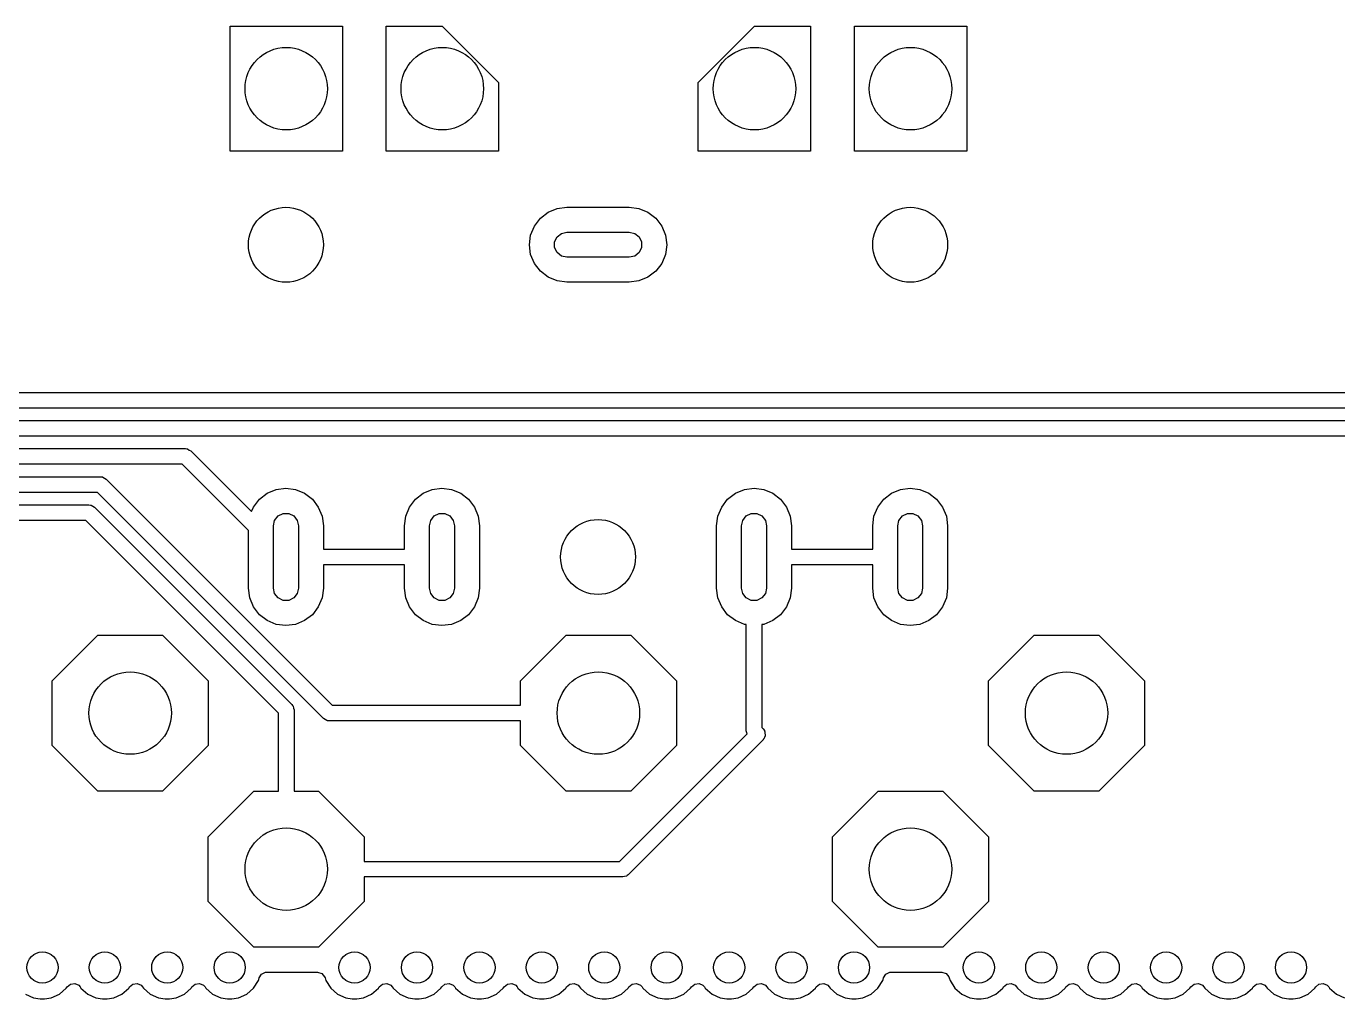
# Model space of a CAD drawing. Extents: x 0.79 to 7.48, y -4.92 to -0.79.
# Drawn here: x 3.34 to 4.167, y -1.44 to -0.827 of the extents above; entities that cross this region are included whole.
import ezdxf

# ---------------------------------------------------------------- set-up
doc = ezdxf.new("R2010")
doc.units = 0
doc.header["$MEASUREMENT"] = 0
doc.layers.add('BLACK', color=7, linetype='CONTINUOUS')

msp = doc.modelspace()

# ---------------------------------------------------------------- linework, layer by layer
at = {"layer": 'BLACK', "linetype": 'CONTINUOUS'}
for p, q in [((3.46872, -0.90551), (3.46872, -0.82677)), ((3.46872, -0.82677), (3.53959, -0.82677)), ((3.53959, -0.82677), (3.53959, -0.90551)), ((3.56715, -0.90551), (3.56715, -0.82677)), ((3.56715, -0.82677), (3.60258, -0.82677)), ((3.60258, -0.82677), (3.63801, -0.8622)), ((3.764, -0.8622), (3.79943, -0.82677)), ((3.79943, -0.82677), (3.83486, -0.82677)), ((3.83486, -0.82677), (3.83486, -0.90551)), ((3.86242, -0.90551), (3.86242, -0.82677)), ((3.86242, -0.82677), (3.93329, -0.82677)), ((3.93329, -0.82677), (3.93329, -0.90551)), ((3.63801, -0.8622), (3.63801, -0.90551)), ((3.764, -0.90551), (3.764, -0.8622)), ((3.53959, -0.90551), (3.46872, -0.90551)), ((3.63801, -0.90551), (3.56715, -0.90551)), ((3.83486, -0.90551), (3.764, -0.90551)), ((3.93329, -0.90551), (3.86242, -0.90551)), ((3.66929, -0.94411), (3.67499, -0.94175)), ((3.67499, -0.94175), (3.6811, -0.94095)), ((3.6811, -0.94095), (3.72047, -0.94095)), ((3.72047, -0.94095), (3.72659, -0.94175)), ((3.72659, -0.94175), (3.73228, -0.94411)), ((3.66065, -0.95276), (3.6644, -0.94786)), ((3.6644, -0.94786), (3.66929, -0.94411)), ((3.73228, -0.94411), (3.73718, -0.94786)), ((3.73718, -0.94786), (3.74093, -0.95276)), ((3.65748, -0.96457), (3.65829, -0.95845)), ((3.65829, -0.95845), (3.66065, -0.95276)), ((3.67495, -0.95966), (3.67769, -0.95747)), ((3.67769, -0.95747), (3.6811, -0.95669)), ((3.6811, -0.95669), (3.72047, -0.95669)), ((3.72047, -0.95669), (3.72389, -0.95747)), ((3.72389, -0.95747), (3.72663, -0.95966)), ((3.74093, -0.95276), (3.74329, -0.95845)), ((3.74329, -0.95845), (3.74409, -0.96457)), ((3.65829, -0.97068), (3.65748, -0.96457)), ((3.67343, -0.96281), (3.67495, -0.95966)), ((3.67343, -0.96632), (3.67343, -0.96281)), ((3.67495, -0.96948), (3.67343, -0.96632)), ((3.72663, -0.95966), (3.72815, -0.96281)), ((3.72815, -0.96632), (3.72663, -0.96948)), ((3.72815, -0.96281), (3.72815, -0.96632)), ((3.74409, -0.96457), (3.74329, -0.97068)), ((3.66065, -0.97638), (3.65829, -0.97068)), ((3.67769, -0.97166), (3.67495, -0.96948)), ((3.6811, -0.97244), (3.67769, -0.97166)), ((3.72047, -0.97244), (3.6811, -0.97244)), ((3.72389, -0.97166), (3.72047, -0.97244)), ((3.72663, -0.96948), (3.72389, -0.97166)), ((3.74329, -0.97068), (3.74093, -0.97638)), ((3.6644, -0.98127), (3.66065, -0.97638)), ((3.66929, -0.98502), (3.6644, -0.98127)), ((3.73718, -0.98127), (3.73228, -0.98502)), ((3.74093, -0.97638), (3.73718, -0.98127)), ((3.67499, -0.98738), (3.66929, -0.98502)), ((3.6811, -0.98819), (3.67499, -0.98738)), ((3.72047, -0.98819), (3.6811, -0.98819)), ((3.72659, -0.98738), (3.72047, -0.98819)), ((3.73228, -0.98502), (3.72659, -0.98738)), ((2.88996, -1.05768), (4.56654, -1.05768)), ((4.5645, -1.06752), (2.892, -1.06752)), ((2.8973, -1.07539), (4.28898, -1.07539)), ((4.28694, -1.08524), (2.89934, -1.08524)), ((2.90464, -1.09311), (3.44055, -1.09311)), ((3.44055, -1.09311), (3.44142, -1.09324)), ((3.44142, -1.09324), (3.4416, -1.09322)), ((3.4416, -1.09322), (3.44169, -1.09327)), ((3.44169, -1.09327), (3.44194, -1.09331)), ((3.44194, -1.09331), (3.44296, -1.09397)), ((3.44296, -1.09397), (3.44403, -1.09455)), ((3.44403, -1.09455), (3.48228, -1.13281)), ((3.43851, -1.10295), (2.90668, -1.10295)), ((3.48031, -1.14475), (3.43851, -1.10295)), ((2.91198, -1.11083), (3.38708, -1.11083)), ((3.38708, -1.11083), (3.38795, -1.11095)), ((3.38795, -1.11095), (3.38813, -1.11094)), ((3.38813, -1.11094), (3.38822, -1.11099)), ((3.38822, -1.11099), (3.38847, -1.11103)), ((3.38847, -1.11103), (3.38949, -1.11168)), ((3.38949, -1.11168), (3.39056, -1.11227)), ((3.39056, -1.11227), (3.53321, -1.25492)), ((3.38504, -1.12067), (2.91401, -1.12067)), ((3.5277, -1.26332), (3.38504, -1.12067)), ((3.48723, -1.12503), (3.49213, -1.12128)), ((3.49213, -1.12128), (3.49782, -1.11892)), ((3.49782, -1.11892), (3.50394, -1.11811)), ((3.50394, -1.11811), (3.51005, -1.11892)), ((3.51005, -1.11892), (3.51575, -1.12128)), ((3.51575, -1.12128), (3.52064, -1.12503)), ((3.58566, -1.12503), (3.59055, -1.12128)), ((3.59055, -1.12128), (3.59625, -1.11892)), ((3.59625, -1.11892), (3.60236, -1.11811)), ((3.60236, -1.11811), (3.60848, -1.11892)), ((3.60848, -1.11892), (3.61417, -1.12128)), ((3.61417, -1.12128), (3.61907, -1.12503)), ((3.78251, -1.12503), (3.7874, -1.12128)), ((3.7874, -1.12128), (3.7931, -1.11892)), ((3.7931, -1.11892), (3.79921, -1.11811)), ((3.79921, -1.11811), (3.80533, -1.11892)), ((3.80533, -1.11892), (3.81102, -1.12128)), ((3.81102, -1.12128), (3.81592, -1.12503)), ((3.88093, -1.12503), (3.88583, -1.12128)), ((3.88583, -1.12128), (3.89152, -1.11892)), ((3.89152, -1.11892), (3.89764, -1.11811)), ((3.89764, -1.11811), (3.90375, -1.11892)), ((3.90375, -1.11892), (3.90945, -1.12128)), ((3.90945, -1.12128), (3.91434, -1.12503)), ((2.91931, -1.12854), (3.37974, -1.12854)), ((3.37974, -1.12854), (3.38061, -1.12867)), ((3.38061, -1.12867), (3.38079, -1.12866)), ((3.38079, -1.12866), (3.38088, -1.12871)), ((3.38088, -1.12871), (3.38113, -1.12874)), ((3.38113, -1.12874), (3.38215, -1.1294)), ((3.38215, -1.1294), (3.38322, -1.12998)), ((3.38322, -1.12998), (3.50763, -1.2544)), ((3.48228, -1.13281), (3.48348, -1.12992)), ((3.48348, -1.12992), (3.48723, -1.12503)), ((3.52064, -1.12503), (3.52439, -1.12992)), ((3.52439, -1.12992), (3.52675, -1.13562)), ((3.57955, -1.13562), (3.5819, -1.12992)), ((3.5819, -1.12992), (3.58566, -1.12503)), ((3.61907, -1.12503), (3.62282, -1.12992)), ((3.62282, -1.12992), (3.62518, -1.13562)), ((3.7764, -1.13562), (3.77876, -1.12992)), ((3.77876, -1.12992), (3.78251, -1.12503)), ((3.81592, -1.12503), (3.81967, -1.12992)), ((3.81967, -1.12992), (3.82203, -1.13562)), ((3.87482, -1.13562), (3.87718, -1.12992)), ((3.87718, -1.12992), (3.88093, -1.12503)), ((3.91434, -1.12503), (3.9181, -1.12992)), ((3.9181, -1.12992), (3.92045, -1.13562)), ((3.3777, -1.13839), (2.92135, -1.13839)), ((3.49923, -1.25991), (3.3777, -1.13839)), ((3.49606, -1.14173), (3.49684, -1.13832)), ((3.49684, -1.13832), (3.49903, -1.13558)), ((3.49903, -1.13558), (3.50218, -1.13406)), ((3.50218, -1.13406), (3.50569, -1.13406)), ((3.50569, -1.13406), (3.50885, -1.13558)), ((3.50885, -1.13558), (3.51103, -1.13832)), ((3.51103, -1.13832), (3.51181, -1.14173)), ((3.52675, -1.13562), (3.52756, -1.14173)), ((3.57874, -1.14173), (3.57955, -1.13562)), ((3.59449, -1.14173), (3.59527, -1.13832)), ((3.59527, -1.13832), (3.59745, -1.13558)), ((3.59745, -1.13558), (3.60061, -1.13406)), ((3.60061, -1.13406), (3.60411, -1.13406)), ((3.60411, -1.13406), (3.60727, -1.13558)), ((3.60727, -1.13558), (3.60946, -1.13832)), ((3.60946, -1.13832), (3.61024, -1.14173)), ((3.62518, -1.13562), (3.62598, -1.14173)), ((3.77559, -1.14173), (3.7764, -1.13562)), ((3.79134, -1.14173), (3.79212, -1.13832)), ((3.79212, -1.13832), (3.7943, -1.13558)), ((3.7943, -1.13558), (3.79746, -1.13406)), ((3.79746, -1.13406), (3.80096, -1.13406)), ((3.80096, -1.13406), (3.80412, -1.13558)), ((3.80412, -1.13558), (3.80631, -1.13832)), ((3.80631, -1.13832), (3.80709, -1.14173)), ((3.82203, -1.13562), (3.82283, -1.14173)), ((3.87402, -1.14173), (3.87482, -1.13562)), ((3.88976, -1.14173), (3.89054, -1.13832)), ((3.89054, -1.13832), (3.89273, -1.13558)), ((3.89273, -1.13558), (3.89589, -1.13406)), ((3.89589, -1.13406), (3.89939, -1.13406)), ((3.89939, -1.13406), (3.90255, -1.13558)), ((3.90255, -1.13558), (3.90473, -1.13832)), ((3.90473, -1.13832), (3.90551, -1.14173)), ((3.92045, -1.13562), (3.92126, -1.14173)), ((3.48031, -1.1811), (3.48031, -1.14475)), ((3.49606, -1.1811), (3.49606, -1.14173)), ((3.51181, -1.14173), (3.51181, -1.1811)), ((3.52756, -1.14173), (3.52756, -1.1565)), ((3.57874, -1.1565), (3.57874, -1.14173)), ((3.59449, -1.1811), (3.59449, -1.14173)), ((3.61024, -1.14173), (3.61024, -1.1811)), ((3.62598, -1.14173), (3.62598, -1.1811)), ((3.77559, -1.1811), (3.77559, -1.14173)), ((3.79134, -1.1811), (3.79134, -1.14173)), ((3.80709, -1.14173), (3.80709, -1.1811)), ((3.82283, -1.14173), (3.82283, -1.1565)), ((3.87402, -1.1565), (3.87402, -1.14173)), ((3.88976, -1.1811), (3.88976, -1.14173)), ((3.90551, -1.14173), (3.90551, -1.1811)), ((3.92126, -1.14173), (3.92126, -1.1811)), ((3.52756, -1.1565), (3.57874, -1.1565)), ((3.82283, -1.1565), (3.87402, -1.1565)), ((3.57874, -1.16634), (3.52756, -1.16634)), ((3.52756, -1.16634), (3.52756, -1.1811)), ((3.57874, -1.1811), (3.57874, -1.16634)), ((3.87402, -1.16634), (3.82283, -1.16634)), ((3.82283, -1.16634), (3.82283, -1.1811)), ((3.87402, -1.1811), (3.87402, -1.16634)), ((3.48112, -1.18722), (3.48031, -1.1811)), ((3.49684, -1.18452), (3.49606, -1.1811)), ((3.51181, -1.1811), (3.51103, -1.18452)), ((3.52756, -1.1811), (3.52675, -1.18722)), ((3.57955, -1.18722), (3.57874, -1.1811)), ((3.59527, -1.18452), (3.59449, -1.1811)), ((3.61024, -1.1811), (3.60946, -1.18452)), ((3.62598, -1.1811), (3.62518, -1.18722)), ((3.7764, -1.18722), (3.77559, -1.1811)), ((3.79212, -1.18452), (3.79134, -1.1811)), ((3.80709, -1.1811), (3.80631, -1.18452)), ((3.82283, -1.1811), (3.82203, -1.18722)), ((3.87482, -1.18722), (3.87402, -1.1811)), ((3.89054, -1.18452), (3.88976, -1.1811)), ((3.90551, -1.1811), (3.90473, -1.18452)), ((3.92126, -1.1811), (3.92045, -1.18722)), ((3.48348, -1.19291), (3.48112, -1.18722)), ((3.49903, -1.18726), (3.49684, -1.18452)), ((3.50218, -1.18878), (3.49903, -1.18726)), ((3.50569, -1.18878), (3.50218, -1.18878)), ((3.50885, -1.18726), (3.50569, -1.18878)), ((3.51103, -1.18452), (3.50885, -1.18726)), ((3.52675, -1.18722), (3.52439, -1.19291)), ((3.5819, -1.19291), (3.57955, -1.18722)), ((3.59745, -1.18726), (3.59527, -1.18452)), ((3.60061, -1.18878), (3.59745, -1.18726)), ((3.60411, -1.18878), (3.60061, -1.18878)), ((3.60727, -1.18726), (3.60411, -1.18878)), ((3.60946, -1.18452), (3.60727, -1.18726)), ((3.62518, -1.18722), (3.62282, -1.19291)), ((3.77876, -1.19291), (3.7764, -1.18722)), ((3.7943, -1.18726), (3.79212, -1.18452)), ((3.79746, -1.18878), (3.7943, -1.18726)), ((3.80096, -1.18878), (3.79746, -1.18878)), ((3.80412, -1.18726), (3.80096, -1.18878)), ((3.80631, -1.18452), (3.80412, -1.18726)), ((3.82203, -1.18722), (3.81967, -1.19291)), ((3.87718, -1.19291), (3.87482, -1.18722)), ((3.89273, -1.18726), (3.89054, -1.18452)), ((3.89589, -1.18878), (3.89273, -1.18726)), ((3.89939, -1.18878), (3.89589, -1.18878)), ((3.90255, -1.18726), (3.89939, -1.18878)), ((3.90473, -1.18452), (3.90255, -1.18726)), ((3.92045, -1.18722), (3.9181, -1.19291)), ((3.48723, -1.19781), (3.48348, -1.19291)), ((3.49213, -1.20156), (3.48723, -1.19781)), ((3.52064, -1.19781), (3.51575, -1.20156)), ((3.52439, -1.19291), (3.52064, -1.19781)), ((3.58566, -1.19781), (3.5819, -1.19291)), ((3.59055, -1.20156), (3.58566, -1.19781)), ((3.61907, -1.19781), (3.61417, -1.20156)), ((3.62282, -1.19291), (3.61907, -1.19781)), ((3.78251, -1.19781), (3.77876, -1.19291)), ((3.7874, -1.20156), (3.78251, -1.19781)), ((3.81592, -1.19781), (3.81102, -1.20156)), ((3.81967, -1.19291), (3.81592, -1.19781)), ((3.88093, -1.19781), (3.87718, -1.19291)), ((3.88583, -1.20156), (3.88093, -1.19781)), ((3.91434, -1.19781), (3.90945, -1.20156)), ((3.9181, -1.19291), (3.91434, -1.19781)), ((3.49782, -1.20392), (3.49213, -1.20156)), ((3.50394, -1.20472), (3.49782, -1.20392)), ((3.51005, -1.20392), (3.50394, -1.20472)), ((3.51575, -1.20156), (3.51005, -1.20392)), ((3.59625, -1.20392), (3.59055, -1.20156)), ((3.60236, -1.20472), (3.59625, -1.20392)), ((3.60848, -1.20392), (3.60236, -1.20472)), ((3.61417, -1.20156), (3.60848, -1.20392)), ((3.7931, -1.20392), (3.7874, -1.20156)), ((3.79429, -1.20408), (3.7931, -1.20392)), ((3.79429, -1.27106), (3.79429, -1.20408)), ((3.80533, -1.20392), (3.80413, -1.20408)), ((3.80413, -1.20408), (3.80413, -1.26902)), ((3.81102, -1.20156), (3.80533, -1.20392)), ((3.89152, -1.20392), (3.88583, -1.20156)), ((3.89764, -1.20472), (3.89152, -1.20392)), ((3.90375, -1.20392), (3.89764, -1.20472)), ((3.90945, -1.20156), (3.90375, -1.20392)), ((3.35652, -1.23946), (3.38534, -1.21063)), ((3.38534, -1.21063), (3.42611, -1.21063)), ((3.42611, -1.21063), (3.45494, -1.23946)), ((3.65179, -1.23946), (3.68062, -1.21063)), ((3.68062, -1.21063), (3.72139, -1.21063)), ((3.72139, -1.21063), (3.75022, -1.23946)), ((3.94707, -1.23946), (3.97589, -1.21063)), ((3.97589, -1.21063), (4.01666, -1.21063)), ((4.01666, -1.21063), (4.04549, -1.23946)), ((3.35652, -1.28023), (3.35652, -1.23946)), ((3.45494, -1.23946), (3.45494, -1.28023)), ((3.65179, -1.25492), (3.65179, -1.23946)), ((3.75022, -1.23946), (3.75022, -1.28023)), ((3.94707, -1.28023), (3.94707, -1.23946)), ((4.04549, -1.23946), (4.04549, -1.28023)), ((3.50763, -1.2544), (3.50816, -1.2551)), ((3.50816, -1.2551), (3.50829, -1.25522)), ((3.50829, -1.25522), (3.50832, -1.25532)), ((3.50832, -1.25532), (3.50847, -1.25552)), ((3.50847, -1.25552), (3.50873, -1.25671)), ((3.50873, -1.25671), (3.50907, -1.25788)), ((3.53321, -1.25492), (3.65179, -1.25492)), ((3.49923, -1.30906), (3.49923, -1.25991)), ((3.50907, -1.25788), (3.50907, -1.30906)), ((3.52876, -1.26391), (3.5277, -1.26332)), ((3.52979, -1.26456), (3.52876, -1.26391)), ((3.53003, -1.2646), (3.52979, -1.26456)), ((3.53013, -1.26465), (3.53003, -1.2646)), ((3.53031, -1.26464), (3.53013, -1.26465)), ((3.53118, -1.26476), (3.53031, -1.26464)), ((3.65179, -1.26476), (3.53118, -1.26476)), ((3.65179, -1.28023), (3.65179, -1.26476)), ((3.7143, -1.35335), (3.79477, -1.27287)), ((3.79463, -1.27223), (3.79429, -1.27106)), ((3.79477, -1.27287), (3.79463, -1.27223)), ((3.80413, -1.26902), (3.80486, -1.26975)), ((3.80486, -1.26975), (3.8057, -1.27087)), ((3.8057, -1.27087), (3.80577, -1.27122)), ((3.80577, -1.27122), (3.80599, -1.27151)), ((3.80599, -1.27151), (3.80606, -1.27255)), ((3.80606, -1.27255), (3.80629, -1.27358)), ((3.80629, -1.27358), (3.80616, -1.27392)), ((3.38534, -1.30906), (3.35652, -1.28023)), ((3.45494, -1.28023), (3.42611, -1.30906)), ((3.68062, -1.30906), (3.65179, -1.28023)), ((3.80486, -1.27671), (3.71982, -1.36175)), ((3.75022, -1.28023), (3.72139, -1.30906)), ((3.80503, -1.27639), (3.80486, -1.27671)), ((3.80532, -1.27618), (3.80503, -1.27639)), ((3.80568, -1.27519), (3.80532, -1.27618)), ((3.80619, -1.27427), (3.80568, -1.27519)), ((3.80616, -1.27392), (3.80619, -1.27427)), ((3.97589, -1.30906), (3.94707, -1.28023)), ((4.04549, -1.28023), (4.01666, -1.30906)), ((3.42611, -1.30906), (3.38534, -1.30906)), ((3.45494, -1.33788), (3.48377, -1.30906)), ((3.48377, -1.30906), (3.49923, -1.30906)), ((3.50907, -1.30906), (3.52454, -1.30906)), ((3.52454, -1.30906), (3.55337, -1.33788)), ((3.72139, -1.30906), (3.68062, -1.30906)), ((3.84864, -1.33788), (3.87747, -1.30906)), ((3.87747, -1.30906), (3.91824, -1.30906)), ((3.91824, -1.30906), (3.94707, -1.33788)), ((4.01666, -1.30906), (3.97589, -1.30906)), ((3.45494, -1.37865), (3.45494, -1.33788)), ((3.55337, -1.33788), (3.55337, -1.35335)), ((3.84864, -1.37865), (3.84864, -1.33788)), ((3.94707, -1.33788), (3.94707, -1.37865)), ((3.55337, -1.35335), (3.7143, -1.35335)), ((3.71634, -1.36319), (3.55337, -1.36319)), ((3.55337, -1.36319), (3.55337, -1.37865)), ((3.71751, -1.36285), (3.71634, -1.36319)), ((3.7187, -1.36259), (3.71751, -1.36285)), ((3.7189, -1.36244), (3.7187, -1.36259)), ((3.719, -1.36241), (3.7189, -1.36244)), ((3.71911, -1.36227), (3.719, -1.36241)), ((3.71982, -1.36175), (3.71911, -1.36227)), ((3.48377, -1.40748), (3.45494, -1.37865)), ((3.55337, -1.37865), (3.52454, -1.40748)), ((3.87747, -1.40748), (3.84864, -1.37865)), ((3.94707, -1.37865), (3.91824, -1.40748)), ((3.52454, -1.40748), (3.48377, -1.40748)), ((3.91824, -1.40748), (3.87747, -1.40748)), ((3.36597, -1.43248), (3.36805, -1.43068)), ((3.36805, -1.43068), (3.37077, -1.43029)), ((3.37077, -1.43029), (3.37328, -1.43143)), ((3.40534, -1.43248), (3.40742, -1.43068)), ((3.40742, -1.43068), (3.41014, -1.43029)), ((3.41014, -1.43029), (3.41265, -1.43143)), ((3.44471, -1.43248), (3.44679, -1.43068)), ((3.44679, -1.43068), (3.44951, -1.43029)), ((3.44951, -1.43029), (3.45202, -1.43143)), ((3.48355, -1.43331), (3.48661, -1.42855)), ((3.48661, -1.42855), (3.4868, -1.4279)), ((3.4868, -1.4279), (3.48714, -1.42675)), ((3.48714, -1.42675), (3.48863, -1.42444)), ((3.48863, -1.42444), (3.49113, -1.4233)), ((3.49113, -1.4233), (3.49182, -1.42325)), ((3.49182, -1.42325), (3.52393, -1.42325)), ((3.52393, -1.42325), (3.52657, -1.42402)), ((3.52657, -1.42402), (3.52837, -1.4261)), ((3.52837, -1.4261), (3.52861, -1.42675)), ((3.52861, -1.42675), (3.52914, -1.42855)), ((3.52914, -1.42855), (3.52914, -1.42855)), ((3.52914, -1.42855), (3.5322, -1.43331)), ((3.56282, -1.43248), (3.5649, -1.43068)), ((3.5649, -1.43068), (3.56762, -1.43029)), ((3.56762, -1.43029), (3.57013, -1.43143)), ((3.60219, -1.43248), (3.60427, -1.43068)), ((3.60427, -1.43068), (3.60699, -1.43029)), ((3.60699, -1.43029), (3.6095, -1.43143)), ((3.64156, -1.43248), (3.64364, -1.43068)), ((3.64364, -1.43068), (3.64636, -1.43029)), ((3.64636, -1.43029), (3.64887, -1.43143)), ((3.68093, -1.43248), (3.68301, -1.43068)), ((3.68301, -1.43068), (3.68573, -1.43029)), ((3.68573, -1.43029), (3.68824, -1.43143)), ((3.7203, -1.43248), (3.72238, -1.43068)), ((3.72238, -1.43068), (3.7251, -1.43029)), ((3.7251, -1.43029), (3.72761, -1.43143)), ((3.75967, -1.43248), (3.76175, -1.43068)), ((3.76175, -1.43068), (3.76447, -1.43029)), ((3.76447, -1.43029), (3.76698, -1.43143)), ((3.79904, -1.43248), (3.80112, -1.43068)), ((3.80112, -1.43068), (3.80384, -1.43029)), ((3.80384, -1.43029), (3.80635, -1.43143)), ((3.83841, -1.43248), (3.84049, -1.43068)), ((3.84049, -1.43068), (3.84321, -1.43029)), ((3.84321, -1.43029), (3.84572, -1.43143)), ((3.87725, -1.43331), (3.88031, -1.42855)), ((3.88031, -1.42855), (3.8805, -1.4279)), ((3.8805, -1.4279), (3.88084, -1.42675)), ((3.88084, -1.42675), (3.88233, -1.42444)), ((3.88233, -1.42444), (3.88483, -1.4233)), ((3.88483, -1.4233), (3.88552, -1.42325)), ((3.88552, -1.42325), (3.91763, -1.42325)), ((3.91763, -1.42325), (3.92027, -1.42402)), ((3.92027, -1.42402), (3.92207, -1.4261)), ((3.92207, -1.4261), (3.92231, -1.42675)), ((3.92231, -1.42675), (3.92284, -1.42855)), ((3.92284, -1.42855), (3.92284, -1.42855)), ((3.92284, -1.42855), (3.9259, -1.43331)), ((3.95652, -1.43248), (3.9586, -1.43068)), ((3.9586, -1.43068), (3.96132, -1.43029)), ((3.96132, -1.43029), (3.96383, -1.43143)), ((3.99589, -1.43248), (3.99797, -1.43068)), ((3.99797, -1.43068), (4.00069, -1.43029)), ((4.00069, -1.43029), (4.0032, -1.43143)), ((4.03526, -1.43248), (4.03734, -1.43068)), ((4.03734, -1.43068), (4.04006, -1.43029)), ((4.04006, -1.43029), (4.04257, -1.43143)), ((4.07463, -1.43248), (4.07671, -1.43068)), ((4.07671, -1.43068), (4.07943, -1.43029)), ((4.07943, -1.43029), (4.08194, -1.43143)), ((4.114, -1.43248), (4.11608, -1.43068)), ((4.11608, -1.43068), (4.1188, -1.43029)), ((4.1188, -1.43029), (4.12131, -1.43143)), ((4.15337, -1.43248), (4.15545, -1.43068)), ((4.15545, -1.43068), (4.15818, -1.43029)), ((4.15818, -1.43029), (4.16068, -1.43143)), ((3.33963, -1.43702), (3.34479, -1.43938)), ((3.356, -1.43938), (3.36116, -1.43702)), ((3.36116, -1.43702), (3.36544, -1.43331)), ((3.36544, -1.43331), (3.36597, -1.43248)), ((3.37328, -1.43143), (3.37419, -1.43248)), ((3.37419, -1.43248), (3.37472, -1.43331)), ((3.37472, -1.43331), (3.379, -1.43702)), ((3.379, -1.43702), (3.38416, -1.43938)), ((3.39537, -1.43938), (3.40053, -1.43702)), ((3.40053, -1.43702), (3.40481, -1.43331)), ((3.40481, -1.43331), (3.40534, -1.43248)), ((3.41265, -1.43143), (3.41356, -1.43248)), ((3.41356, -1.43248), (3.41409, -1.43331)), ((3.41409, -1.43331), (3.41837, -1.43702)), ((3.41837, -1.43702), (3.42353, -1.43938)), ((3.43474, -1.43938), (3.4399, -1.43702)), ((3.4399, -1.43702), (3.44418, -1.43331)), ((3.44418, -1.43331), (3.44471, -1.43248)), ((3.45202, -1.43143), (3.45293, -1.43248)), ((3.45293, -1.43248), (3.45346, -1.43331)), ((3.45346, -1.43331), (3.45774, -1.43702)), ((3.45774, -1.43702), (3.4629, -1.43938)), ((3.47411, -1.43938), (3.47927, -1.43702)), ((3.47927, -1.43702), (3.48355, -1.43331)), ((3.5322, -1.43331), (3.53648, -1.43702)), ((3.53648, -1.43702), (3.54164, -1.43938)), ((3.55285, -1.43938), (3.55801, -1.43702)), ((3.55801, -1.43702), (3.56229, -1.43331)), ((3.56229, -1.43331), (3.56282, -1.43248)), ((3.57013, -1.43143), (3.57104, -1.43248)), ((3.57104, -1.43248), (3.57157, -1.43331)), ((3.57157, -1.43331), (3.57585, -1.43702)), ((3.57585, -1.43702), (3.58101, -1.43938)), ((3.59222, -1.43938), (3.59738, -1.43702)), ((3.59738, -1.43702), (3.60166, -1.43331)), ((3.60166, -1.43331), (3.60219, -1.43248)), ((3.6095, -1.43143), (3.61041, -1.43248)), ((3.61041, -1.43248), (3.61094, -1.43331)), ((3.61094, -1.43331), (3.61522, -1.43702)), ((3.61522, -1.43702), (3.62038, -1.43938)), ((3.63159, -1.43938), (3.63675, -1.43702)), ((3.63675, -1.43702), (3.64103, -1.43331)), ((3.64103, -1.43331), (3.64156, -1.43248)), ((3.64887, -1.43143), (3.64978, -1.43248)), ((3.64978, -1.43248), (3.65031, -1.43331)), ((3.65031, -1.43331), (3.65459, -1.43702)), ((3.65459, -1.43702), (3.65975, -1.43938)), ((3.67096, -1.43938), (3.67612, -1.43702)), ((3.67612, -1.43702), (3.6804, -1.43331)), ((3.6804, -1.43331), (3.68093, -1.43248)), ((3.68824, -1.43143), (3.68915, -1.43248)), ((3.68915, -1.43248), (3.68968, -1.43331)), ((3.68968, -1.43331), (3.69396, -1.43702)), ((3.69396, -1.43702), (3.69912, -1.43938)), ((3.71033, -1.43938), (3.71549, -1.43702)), ((3.71549, -1.43702), (3.71977, -1.43331)), ((3.71977, -1.43331), (3.7203, -1.43248)), ((3.72761, -1.43143), (3.72852, -1.43248)), ((3.72852, -1.43248), (3.72905, -1.43331)), ((3.72905, -1.43331), (3.73333, -1.43702)), ((3.73333, -1.43702), (3.73849, -1.43938)), ((3.7497, -1.43938), (3.75486, -1.43702)), ((3.75486, -1.43702), (3.75914, -1.43331)), ((3.75914, -1.43331), (3.75967, -1.43248)), ((3.76698, -1.43143), (3.76789, -1.43248)), ((3.76789, -1.43248), (3.76842, -1.43331)), ((3.76842, -1.43331), (3.7727, -1.43702)), ((3.7727, -1.43702), (3.77786, -1.43938)), ((3.78907, -1.43938), (3.79423, -1.43702)), ((3.79423, -1.43702), (3.79851, -1.43331)), ((3.79851, -1.43331), (3.79904, -1.43248)), ((3.80635, -1.43143), (3.80726, -1.43248)), ((3.80726, -1.43248), (3.80779, -1.43331)), ((3.80779, -1.43331), (3.81207, -1.43702)), ((3.81207, -1.43702), (3.81723, -1.43938)), ((3.82844, -1.43938), (3.8336, -1.43702)), ((3.8336, -1.43702), (3.83788, -1.43331)), ((3.83788, -1.43331), (3.83841, -1.43248)), ((3.84572, -1.43143), (3.84663, -1.43248)), ((3.84663, -1.43248), (3.84716, -1.43331)), ((3.84716, -1.43331), (3.85144, -1.43702)), ((3.85144, -1.43702), (3.8566, -1.43938)), ((3.86781, -1.43938), (3.87297, -1.43702)), ((3.87297, -1.43702), (3.87725, -1.43331)), ((3.9259, -1.43331), (3.93018, -1.43702)), ((3.93018, -1.43702), (3.93534, -1.43938)), ((3.94655, -1.43938), (3.95171, -1.43702)), ((3.95171, -1.43702), (3.95599, -1.43331)), ((3.95599, -1.43331), (3.95652, -1.43248)), ((3.96383, -1.43143), (3.96474, -1.43248)), ((3.96474, -1.43248), (3.96527, -1.43331)), ((3.96527, -1.43331), (3.96955, -1.43702)), ((3.96955, -1.43702), (3.97471, -1.43938)), ((3.98592, -1.43938), (3.99108, -1.43702)), ((3.99108, -1.43702), (3.99536, -1.43331)), ((3.99536, -1.43331), (3.99589, -1.43248)), ((4.0032, -1.43143), (4.00411, -1.43248)), ((4.00411, -1.43248), (4.00464, -1.43331)), ((4.00464, -1.43331), (4.00892, -1.43702)), ((4.00892, -1.43702), (4.01408, -1.43938)), ((4.02529, -1.43938), (4.03045, -1.43702)), ((4.03045, -1.43702), (4.03473, -1.43331)), ((4.03473, -1.43331), (4.03526, -1.43248)), ((4.04257, -1.43143), (4.04348, -1.43248)), ((4.04348, -1.43248), (4.04401, -1.43331)), ((4.04401, -1.43331), (4.04829, -1.43702)), ((4.04829, -1.43702), (4.05345, -1.43938)), ((4.06466, -1.43938), (4.06982, -1.43702)), ((4.06982, -1.43702), (4.0741, -1.43331)), ((4.0741, -1.43331), (4.07463, -1.43248)), ((4.08194, -1.43143), (4.08285, -1.43248)), ((4.08285, -1.43248), (4.08338, -1.43331)), ((4.08338, -1.43331), (4.08338, -1.43331)), ((4.08338, -1.43331), (4.08338, -1.43331)), ((4.08338, -1.43331), (4.08766, -1.43702)), ((4.08766, -1.43702), (4.09282, -1.43938)), ((4.10403, -1.43938), (4.10919, -1.43702)), ((4.10919, -1.43702), (4.11347, -1.43331)), ((4.11347, -1.43331), (4.114, -1.43248)), ((4.12131, -1.43143), (4.12222, -1.43248)), ((4.12222, -1.43248), (4.12275, -1.43331)), ((4.12275, -1.43331), (4.12703, -1.43702)), ((4.12703, -1.43702), (4.13219, -1.43938)), ((4.1434, -1.43938), (4.14856, -1.43702)), ((4.14856, -1.43702), (4.15284, -1.43331)), ((4.15284, -1.43331), (4.15337, -1.43248)), ((4.16068, -1.43143), (4.16159, -1.43248)), ((4.16159, -1.43248), (4.16212, -1.43331)), ((4.16212, -1.43331), (4.1664, -1.43702)), ((4.1664, -1.43702), (4.17156, -1.43938)), ((3.34479, -1.43938), (3.34898, -1.43998)), ((3.34898, -1.43998), (3.34898, -1.43998)), ((3.34898, -1.43998), (3.3518, -1.43998)), ((3.3518, -1.43998), (3.356, -1.43938)), ((3.3518, -1.43998), (3.3518, -1.43998)), ((3.38416, -1.43938), (3.38835, -1.43998)), ((3.38835, -1.43998), (3.38835, -1.43998)), ((3.38835, -1.43998), (3.39117, -1.43998)), ((3.39117, -1.43998), (3.39537, -1.43938)), ((3.39117, -1.43998), (3.39117, -1.43998)), ((3.42353, -1.43938), (3.42772, -1.43998)), ((3.42772, -1.43998), (3.42772, -1.43998)), ((3.42772, -1.43998), (3.43054, -1.43998)), ((3.43054, -1.43998), (3.43474, -1.43938)), ((3.43054, -1.43998), (3.43054, -1.43998)), ((3.4629, -1.43938), (3.46709, -1.43998)), ((3.46709, -1.43998), (3.46709, -1.43998)), ((3.46709, -1.43998), (3.46991, -1.43998)), ((3.46991, -1.43998), (3.47411, -1.43938)), ((3.46991, -1.43998), (3.46991, -1.43998)), ((3.54164, -1.43938), (3.54583, -1.43998)), ((3.54583, -1.43998), (3.54583, -1.43998)), ((3.54583, -1.43998), (3.54865, -1.43998)), ((3.54865, -1.43998), (3.55285, -1.43938)), ((3.54865, -1.43998), (3.54865, -1.43998)), ((3.58101, -1.43938), (3.5852, -1.43998)), ((3.5852, -1.43998), (3.5852, -1.43998)), ((3.5852, -1.43998), (3.58802, -1.43998)), ((3.58802, -1.43998), (3.59222, -1.43938)), ((3.58802, -1.43998), (3.58802, -1.43998)), ((3.62038, -1.43938), (3.62457, -1.43998)), ((3.62457, -1.43998), (3.62457, -1.43998)), ((3.62457, -1.43998), (3.62739, -1.43998)), ((3.62739, -1.43998), (3.63159, -1.43938)), ((3.62739, -1.43998), (3.62739, -1.43998)), ((3.65975, -1.43938), (3.66394, -1.43998)), ((3.66394, -1.43998), (3.66395, -1.43998)), ((3.66395, -1.43998), (3.66676, -1.43998)), ((3.66676, -1.43998), (3.67096, -1.43938)), ((3.66676, -1.43998), (3.66676, -1.43998)), ((3.69912, -1.43938), (3.70331, -1.43998)), ((3.70331, -1.43998), (3.70332, -1.43998)), ((3.70332, -1.43998), (3.70613, -1.43998)), ((3.70613, -1.43998), (3.71033, -1.43938)), ((3.70613, -1.43998), (3.70613, -1.43998)), ((3.73849, -1.43938), (3.74269, -1.43998)), ((3.74269, -1.43998), (3.74269, -1.43998)), ((3.74269, -1.43998), (3.7455, -1.43998)), ((3.7455, -1.43998), (3.7497, -1.43938)), ((3.7455, -1.43998), (3.7455, -1.43998)), ((3.77786, -1.43938), (3.78206, -1.43998)), ((3.78206, -1.43998), (3.78206, -1.43998)), ((3.78206, -1.43998), (3.78487, -1.43998)), ((3.78487, -1.43998), (3.78907, -1.43938)), ((3.78487, -1.43998), (3.78487, -1.43998)), ((3.81723, -1.43938), (3.82143, -1.43998)), ((3.82143, -1.43998), (3.82143, -1.43998)), ((3.82143, -1.43998), (3.82424, -1.43998)), ((3.82424, -1.43998), (3.82844, -1.43938)), ((3.82424, -1.43998), (3.82424, -1.43998)), ((3.8566, -1.43938), (3.8608, -1.43998)), ((3.8608, -1.43998), (3.8608, -1.43998)), ((3.8608, -1.43998), (3.86361, -1.43998)), ((3.86361, -1.43998), (3.86781, -1.43938)), ((3.86361, -1.43998), (3.86361, -1.43998)), ((3.93534, -1.43938), (3.93954, -1.43998)), ((3.93954, -1.43998), (3.93954, -1.43998)), ((3.93954, -1.43998), (3.94235, -1.43998)), ((3.94235, -1.43998), (3.94655, -1.43938)), ((3.94235, -1.43998), (3.94235, -1.43998)), ((3.97471, -1.43938), (3.97891, -1.43998)), ((3.97891, -1.43998), (3.97891, -1.43998)), ((3.97891, -1.43998), (3.98172, -1.43998)), ((3.98172, -1.43998), (3.98592, -1.43938)), ((3.98172, -1.43998), (3.98172, -1.43998)), ((4.01408, -1.43938), (4.01828, -1.43998)), ((4.01828, -1.43998), (4.01828, -1.43998)), ((4.01828, -1.43998), (4.02109, -1.43998)), ((4.02109, -1.43998), (4.02529, -1.43938)), ((4.02109, -1.43998), (4.02109, -1.43998)), ((4.05345, -1.43938), (4.05765, -1.43998)), ((4.05765, -1.43998), (4.05765, -1.43998)), ((4.05765, -1.43998), (4.06046, -1.43998)), ((4.06046, -1.43998), (4.06466, -1.43938)), ((4.06046, -1.43998), (4.06046, -1.43998)), ((4.09282, -1.43938), (4.09702, -1.43998)), ((4.09702, -1.43998), (4.09702, -1.43998)), ((4.09702, -1.43998), (4.09983, -1.43998)), ((4.09983, -1.43998), (4.10403, -1.43938)), ((4.09983, -1.43998), (4.09983, -1.43998)), ((4.13219, -1.43938), (4.13639, -1.43998)), ((4.13639, -1.43998), (4.13639, -1.43998)), ((4.13639, -1.43998), (4.1392, -1.43998)), ((4.1392, -1.43998), (4.1434, -1.43938)), ((4.1392, -1.43998), (4.1392, -1.43998))]:
    msp.add_line(p, q, dxfattribs=at)
at = {"layer": 'BLACK'}
for centre, radius in [((3.50415, -0.86614), 0.026), ((3.60258, -0.86614), 0.026), ((3.79943, -0.86614), 0.026), ((3.89785, -0.86614), 0.026), ((3.50394, -0.96457), 0.02362), ((3.89764, -0.96457), 0.02362), ((3.70079, -1.16142), 0.02362), ((3.40573, -1.25984), 0.026), ((3.701, -1.25984), 0.026), ((3.99628, -1.25984), 0.026), ((3.50415, -1.35827), 0.026), ((3.89785, -1.35827), 0.026), ((3.35039, -1.42028), 0.00984), ((3.38976, -1.42028), 0.00984), ((3.42913, -1.42028), 0.00984), ((3.4685, -1.42028), 0.00984), ((3.54724, -1.42028), 0.00984), ((3.58661, -1.42028), 0.00984), ((3.62598, -1.42028), 0.00984), ((3.66535, -1.42028), 0.00984), ((3.70472, -1.42028), 0.00984), ((3.74409, -1.42028), 0.00984), ((3.78346, -1.42028), 0.00984), ((3.82283, -1.42028), 0.00984), ((3.8622, -1.42028), 0.00984), ((3.94094, -1.42028), 0.00984), ((3.98031, -1.42028), 0.00984), ((4.01969, -1.42028), 0.00984), ((4.05906, -1.42028), 0.00984), ((4.09843, -1.42028), 0.00984), ((4.1378, -1.42028), 0.00984)]:
    msp.add_circle(centre, radius, dxfattribs=at)

doc.saveas('drawing.dxf')
